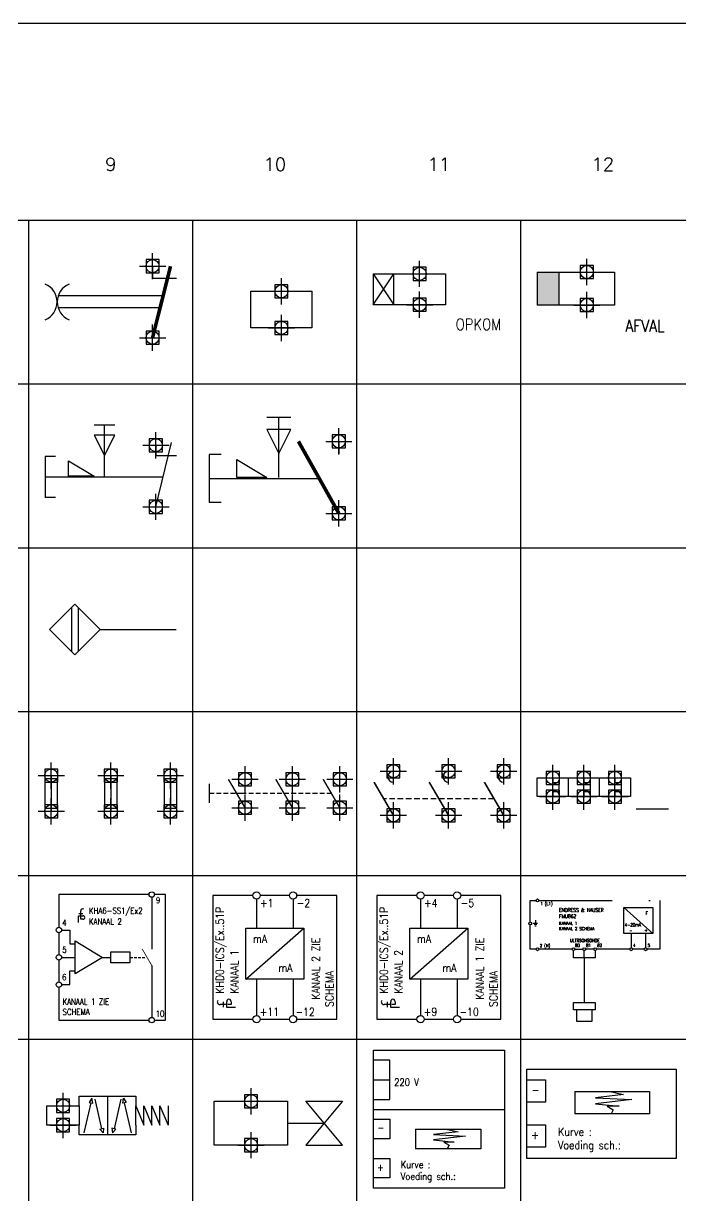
# Model space of a CAD drawing. Extents: x -7 to 200, y -18 to 300.
# Drawn here: x 99.6 to 149.7, y 210.6 to 300 of the extents above; entities that cross this region are included whole.
import ezdxf
from ezdxf.enums import TextEntityAlignment as Align

# ---------------------------------------------------------------- set-up
doc = ezdxf.new("R2010")
doc.units = 0
doc.header["$LTSCALE"] = 4
doc.header["$MEASUREMENT"] = 0
doc.header["$PDMODE"] = 98
doc.header["$PDSIZE"] = 1
for name, pattern in [('DASHDOT', [25.4, 12.7, -6.35, 0, -6.35]), ('DASHED', [18.75, 12.5, -6.25]), ('HIDDEN', [0.375, 0.25, -0.125])]:
    doc.linetypes.add(name, pattern=pattern)
doc.layers.get('0').update_dxf_attribs({"linetype": 'CONTINUOUS'})
for name, color, linetype in [('1', 7, 'CONTINUOUS'), ('10', 1, 'DASHED'), ('11', 3, 'DASHED'), ('12', 2, 'DASHED'), ('21', 8, 'DASHDOT'), ('3', 4, 'CONTINUOUS'), ('30', 8, 'CONTINUOUS'), ('9', 8, 'DASHED'), ('C', 7, 'CONTINUOUS'), ('GRID', 9, 'CONTINUOUS'), ('GROEF', 1, 'CONTINUOUS'), ('SCHEIDINGEN', 3, 'CONTINUOUS'), ('SYMB', 7, 'CONTINUOUS')]:
    doc.layers.add(name, color=color, linetype=linetype)
doc.styles.add('DINY', font='SIMPLEX', dxfattribs={"width": 0.95})
doc.styles.add('ROMANS', font='ROMANS', dxfattribs={"width": 0.85})
doc.styles.get("Standard").update_dxf_attribs({"font": 'simplex'})

# ---------------------------------------------------------------- blocks, each defined once
blk = doc.blocks.new('1')
blk = doc.blocks.new('KTAOOP')
at = {"layer": '1'}
for p, q in [((0, 6), (0, 5)), ((0, 5), (2, 5)), ((0.938, 3.5), (-7.921, 3.5)), ((0.67, 2.5), (-7.921, 2.5))]:
    blk.add_line(p, q, dxfattribs=at)
at = {"layer": '1', "const_width": 0.3}
blk.add_lwpolyline([(0, 0), (1.508, 6)], dxfattribs=at)
at = {"layer": '1'}
for centre, start, end in [((-9.625, 3), 292.61986, 67.38014), ((-6.375, 3), 112.61986, 247.38014)]:
    blk.add_arc(centre, 1.625, start, end, dxfattribs=at)
at = {"layer": 'C', "color": 1}
blk.add_point((0, 6), dxfattribs=at)
at = {"layer": 'C', "color": 2}
blk.add_point((0, 0), dxfattribs=at)
at = {"flags": 1}
blk.add_attdef('SYMBTYPE', (0, 0), '', height=0.2, dxfattribs=at)
at = {"layer": '10', "style": 'DINY', "width": 0.95}
for tag, p in [('T2', (-1, 5.819)), ('T1', (-1, -2.41))]:
    blk.add_attdef(tag, text='', height=2.2, dxfattribs=at).set_placement(p, align=Align.RIGHT)
at = {"layer": '11', "style": 'ROMANS', "width": 0.85}
blk.add_attdef('LOCCODE', (3.185, 6.278), '', height=3.2, dxfattribs=at)
at = {"layer": '12', "style": 'DINY', "width": 0.95}
blk.add_attdef('MATCODE', (3, 1.5), '', height=3.2, dxfattribs=at)
blk = doc.blocks.new('KSP')
at = {"layer": '3'}
for p, q in [((-5, 0), (5, 0)), ((-5, -6), (-5, 0)), ((5, 0), (5, -6)), ((5, -6), (-5, -6))]:
    blk.add_line(p, q, dxfattribs=at)
at = {"layer": 'C', "color": 1}
blk.add_point((0, 0), dxfattribs=at)
at = {"layer": 'C', "color": 2}
blk.add_point((0, -6), dxfattribs=at)
at = {"flags": 1}
blk.add_attdef('SYMBTYPE', (0, 0), '', height=0.2, dxfattribs=at)
at = {"layer": '10', "style": 'DINY', "width": 0.95}
for tag, p in [('T2', (-1, 1)), ('T1', (-1, -9))]:
    blk.add_attdef(tag, text='', height=2.2, dxfattribs=at).set_placement(p, align=Align.RIGHT)
at = {"layer": '11', "style": 'ROMANS', "width": 0.85}
blk.add_attdef('LOCCODE', (7.86, 0.88), '', height=3.2, dxfattribs=at)
at = {"layer": '12', "style": 'DINY', "width": 0.95}
blk.add_attdef('MATCODE', (7, -4), '', height=3.2, dxfattribs=at)
blk = doc.blocks.new('KSPOK')
at = {"layer": '1'}
for p, q in [((-9, 6), (-5, 0)), ((-9, 0), (-5, 6)), ((-5, 0), (-5, 6))]:
    blk.add_line(p, q, dxfattribs=at)
at = {"layer": '3'}
for p, q in [((-9, 6), (5, 6)), ((-9, 6), (-9, 0)), ((5, 6), (5, 0)), ((5, 0), (-9, 0))]:
    blk.add_line(p, q, dxfattribs=at)
at = {"layer": 'C', "color": 1}
blk.add_point((0, 6), dxfattribs=at)
at = {"layer": 'C', "color": 2}
blk.add_point((0, 0), dxfattribs=at)
at = {"flags": 1}
blk.add_attdef('SYMBTYPE', (0, 0), '', height=0.2, dxfattribs=at)
at = {"layer": '1', "style": 'ROMANS', "width": 0.85}
blk.add_text('OPKOM', height=2.2, dxfattribs=at).set_placement((6.98, -4.9))
at = {"layer": '1', "style": 'DINY', "width": 0.95}
blk.add_attdef('TIJD', (7, -1.5), '', height=2.2, dxfattribs=at)
at = {"layer": '10', "style": 'DINY', "width": 0.95}
for tag, p in [('T2', (-1, 7)), ('T1', (-1, -3))]:
    blk.add_attdef(tag, text='', height=2.2, dxfattribs=at).set_placement(p, align=Align.RIGHT)
at = {"layer": '11', "style": 'ROMANS', "width": 0.85}
blk.add_attdef('LOCCODE', (7.02, 6.9), '', height=3.2, dxfattribs=at)
at = {"layer": '12', "style": 'DINY', "width": 0.95}
blk.add_attdef('MATCODE', (7, 2), '', height=3.2, dxfattribs=at)
blk = doc.blocks.new('KSPAF')
at = {"layer": '1'}
blk.add_line((-5, 0), (-5, 6), dxfattribs=at)
blk.add_solid([(-9, 6), (-5, 6), (-9, 0), (-5, 0)], dxfattribs=at)
at = {"layer": '3'}
for p, q in [((-9, 6), (5, 6)), ((-9, 6), (-9, 0)), ((5, 6), (5, 0)), ((5, 0), (-9, 0))]:
    blk.add_line(p, q, dxfattribs=at)
at = {"layer": 'C', "color": 1}
blk.add_point((0, 6), dxfattribs=at)
at = {"layer": 'C', "color": 2}
blk.add_point((0, 0), dxfattribs=at)
at = {"flags": 1}
blk.add_attdef('SYMBTYPE', (0, 0), '', height=0.2, dxfattribs=at)
at = {"layer": '1', "style": 'ROMANS', "width": 0.85}
blk.add_text('AFVAL', height=2.2, dxfattribs=at).set_placement((6.98, -4.9))
at = {"layer": '1', "style": 'DINY', "width": 0.95}
blk.add_attdef('TIJD', (7, -1.5), '', height=2.2, dxfattribs=at)
at = {"layer": '10', "style": 'DINY', "width": 0.95}
for tag, p in [('T2', (-1, 7)), ('T1', (-1, -3))]:
    blk.add_attdef(tag, text='', height=2.2, dxfattribs=at).set_placement(p, align=Align.RIGHT)
at = {"layer": '11', "style": 'ROMANS', "width": 0.85}
blk.add_attdef('LOCCODE', (7.02, 6.9), '', height=3.2, dxfattribs=at)
at = {"layer": '12', "style": 'DINY', "width": 0.95}
blk.add_attdef('MATCODE', (7, 2), '', height=3.2, dxfattribs=at)
blk = doc.blocks.new('DNGV')
at = {"layer": '1'}
for p, q in [((-6, 8), (-4, 8)), ((-4, 7), (-6, 7)), ((-6, 7), (-5, 5)), ((-5, 5), (-4, 7)), ((0, 0), (1.51, 6.28)), ((0, 6), (0, 5)), ((0, 5), (2, 5)), ((-8.5, 4.5), (-6, 3)), ((-8.5, 3), (-8.5, 4.5)), ((-10.78, 2.91), (0.64, 2.91)), ((-6, 3), (-8.5, 3))]:
    blk.add_line(p, q, dxfattribs=at)
at = {"layer": '3'}
for p, q in [((-10.78, 4.91), (-10.78, 0.91)), ((-9.78, 4.91), (-10.78, 4.91)), ((-9.78, 0.91), (-10.78, 0.91))]:
    blk.add_line(p, q, dxfattribs=at)
at = {"layer": '9'}
blk.add_line((-5, 3), (-5, 8), dxfattribs=at)
at = {"layer": 'C', "color": 1}
blk.add_point((0, 6), dxfattribs=at)
at = {"layer": 'C', "color": 2}
blk.add_point((0, 0), dxfattribs=at)
at = {"flags": 1}
blk.add_attdef('SYMBTYPE', (0, 0), '', height=0.2, dxfattribs=at)
at = {"layer": '10', "style": 'DINY', "width": 0.95}
for tag, p in [('T2', (-1, 7)), ('T1', (-1, -3))]:
    blk.add_attdef(tag, text='', height=2.2, dxfattribs=at).set_placement(p, align=Align.RIGHT)
at = {"layer": '11', "style": 'ROMANS', "width": 0.85}
blk.add_attdef('LOCCODE', (4.07, 6.24), '', height=3.2, dxfattribs=at)
at = {"layer": '12', "style": 'DINY', "width": 0.95}
blk.add_attdef('MATCODE', (3, 1.5), '', height=3.2, dxfattribs=at)
blk = doc.blocks.new('DNOV')
at = {"layer": '1'}
for p, q in [((-6, 8), (-4, 8)), ((-4, 7), (-6, 7)), ((-6, 7), (-5, 5)), ((-5, 5), (-4, 7)), ((0, 6), (0, 5)), ((-8.5, 4.5), (-6, 3)), ((-8.5, 3), (-8.5, 4.5)), ((-6, 3), (-8.5, 3)), ((-10.782, 2.909), (-1.631, 2.909))]:
    blk.add_line(p, q, dxfattribs=at)
at = {"layer": '1', "const_width": 0.3}
blk.add_lwpolyline([(0, 0), (-3.363, 5.997)], dxfattribs=at)
at = {"layer": '3'}
for p, q in [((-10.782, 4.909), (-10.782, 0.909)), ((-9.782, 4.909), (-10.782, 4.909)), ((-9.782, 0.909), (-10.782, 0.909))]:
    blk.add_line(p, q, dxfattribs=at)
at = {"layer": '9'}
blk.add_line((-5, 3), (-5, 8), dxfattribs=at)
at = {"layer": 'C', "color": 1}
blk.add_point((0, 6), dxfattribs=at)
at = {"layer": 'C', "color": 2}
blk.add_point((0, 0), dxfattribs=at)
at = {"flags": 1}
blk.add_attdef('SYMBTYPE', (0, 0), '', height=0.2, dxfattribs=at)
at = {"layer": '10', "style": 'DINY', "width": 0.95}
for tag, p in [('T2', (-1, 7)), ('T1', (-1, -3))]:
    blk.add_attdef(tag, text='', height=2.2, dxfattribs=at).set_placement(p, align=Align.RIGHT)
at = {"layer": '11', "style": 'ROMANS', "width": 0.85}
blk.add_attdef('LOCCODE', (4.074, 6.243), '', height=3.2, dxfattribs=at)
at = {"layer": '12', "style": 'DINY', "width": 0.95}
blk.add_attdef('MATCODE', (3, 1.5), '', height=3.2, dxfattribs=at)
blk = doc.blocks.new('BNAD')
at = {"layer": '1'}
for p, q in [((-10.35, 2.16), (-10.35, -2.15)), ((-9.68, 2.16), (-9.68, -2.18))]:
    blk.add_line(p, q, dxfattribs=at)
at = {"layer": '3'}
for p, q in [((-10, 2.5), (-12.5, 0)), ((-7.5, 0), (-10, 2.5)), ((-12.5, 0), (-10, -2.5)), ((-10, -2.5), (-7.5, 0))]:
    blk.add_line(p, q, dxfattribs=at)
at = {"layer": '9'}
blk.add_line((-7.5, 0), (0, 0), dxfattribs=at)
at = {"flags": 1}
blk.add_attdef('SYMBTYPE', (0, 0), '', height=0.2, dxfattribs=at)
blk = doc.blocks.new('ZEK3')
at = {"layer": '1'}
for p, q in [((-20, 6), (-20, 0)), ((-10, 6), (-10, 0)), ((0, 6), (0, 0)), ((-21, 5.5), (-19, 5.5)), ((-21, 0.5), (-21, 5.5)), ((-19, 5.5), (-19, 0.5)), ((-11, 0.5), (-11, 5.5)), ((-11, 5.5), (-9, 5.5)), ((-9, 5.5), (-9, 0.5)), ((-1, 0.5), (-1, 5.5)), ((-1, 5.5), (1, 5.5)), ((1, 5.5), (1, 0.5)), ((-19, 0.5), (-21, 0.5)), ((-9, 0.5), (-11, 0.5)), ((1, 0.5), (-1, 0.5))]:
    blk.add_line(p, q, dxfattribs=at)
at = {"layer": 'C', "color": 1}
blk.add_point((-20, 6), dxfattribs=at)
at = {"layer": 'C', "color": 3}
blk.add_point((-10, 6), dxfattribs=at)
at = {"layer": 'C', "color": 5}
blk.add_point((0, 6), dxfattribs=at)
at = {"layer": 'C', "color": 2}
blk.add_point((-20, 0), dxfattribs=at)
at = {"layer": 'C', "color": 4}
blk.add_point((-10, 0), dxfattribs=at)
at = {"layer": 'C', "color": 6}
blk.add_point((0, 0), dxfattribs=at)
at = {"flags": 1}
blk.add_attdef('SYMBTYPE', (0, 0), '', height=0.2, dxfattribs=at)
at = {"layer": '1', "style": 'DINY', "width": 0.95}
blk.add_attdef('ZEKVAL', (3, -1), '', height=2.2, dxfattribs=at)
at = {"layer": '11', "style": 'ROMANS', "width": 0.85}
blk.add_attdef('LOCCODE', (2.78, 7.66), '', height=3.2, dxfattribs=at)
at = {"layer": '12', "style": 'DINY', "width": 0.95}
blk.add_attdef('MATCODE', (3, 2.5), '', height=3.2, dxfattribs=at)
blk = doc.blocks.new('SCHAK3')
at = {"layer": '1'}
blk.add_line((-27.54, -0.95), (-27.54, -4.95), dxfattribs=at)
at = {"layer": '1', "linetype": 'HIDDEN'}
for p, q in [((-27.54, -2.95), (-20, -2.95)), ((-1.73, -3), (-21.73, -3))]:
    blk.add_line(p, q, dxfattribs=at)
at = {"layer": '1', "const_width": 0.3}
for points in [[(-20, -6), (-23.51, 0.02)], [(-10, -6), (-13.51, 0.02)], [(0, -6), (-3.51, 0.02)]]:
    blk.add_lwpolyline(points, dxfattribs=at)
at = {"layer": 'C', "color": 1}
blk.add_point((-20, 0.02), dxfattribs=at)
at = {"layer": 'C', "color": 3}
blk.add_point((-10, 0.02), dxfattribs=at)
at = {"layer": 'C', "color": 5}
blk.add_point((0, 0.02), dxfattribs=at)
at = {"layer": 'C', "color": 2}
blk.add_point((-20, -6), dxfattribs=at)
at = {"layer": 'C', "color": 4}
blk.add_point((-10, -6), dxfattribs=at)
at = {"layer": 'C', "color": 6}
blk.add_point((0, -6), dxfattribs=at)
at = {"flags": 1}
blk.add_attdef('SYMBTYPE', (0, 0), '', height=0.2, dxfattribs=at)
at = {"layer": '11', "style": 'ROMANS', "width": 0.85}
blk.add_attdef('LOCCODE', (3.66, 0.75), '', height=3.2, dxfattribs=at)
at = {"layer": '12', "style": 'DINY', "width": 0.95}
blk.add_attdef('MATCODE', (3, -4.5), '', height=3.2, dxfattribs=at)
blk = doc.blocks.new('KONT3')
at = {"layer": '1', "linetype": 'HIDDEN'}
blk.add_line((-1.73, 3), (-21.73, 3), dxfattribs=at)
at = {"layer": '1', "const_width": 0.3}
for points in [[(-20, 0), (-23.51, 6.02)], [(-10, 0), (-13.51, 6.02)], [(0, 0), (-3.51, 6.02)]]:
    blk.add_lwpolyline(points, dxfattribs=at)
at = {"layer": '1'}
for centre in [(-20, 7), (-10, 7), (0, 7)]:
    blk.add_arc(centre, 1, 90, 270, dxfattribs=at)
at = {"layer": 'C', "color": 1}
blk.add_point((-20, 8), dxfattribs=at)
at = {"layer": 'C', "color": 3}
blk.add_point((-10, 8), dxfattribs=at)
at = {"layer": 'C', "color": 5}
blk.add_point((0, 8), dxfattribs=at)
at = {"layer": 'C', "color": 2}
blk.add_point((-20, 0), dxfattribs=at)
at = {"layer": 'C', "color": 4}
blk.add_point((-10, 0), dxfattribs=at)
at = {"layer": 'C', "color": 6}
blk.add_point((0, 0), dxfattribs=at)
at = {"flags": 1}
blk.add_attdef('SYMBTYPE', (0, 0), '', height=0.2, dxfattribs=at)
at = {"layer": '10', "style": 'DINY', "width": 0.95}
for tag, p in [('T6', (-22, 7)), ('T5', (-12, 7)), ('T4', (-2, 7)), ('T3', (-22, -3)), ('T2', (-12, -3)), ('T1', (-2, -3))]:
    blk.add_attdef(tag, text='', height=2.2, dxfattribs=at).set_placement(p, align=Align.RIGHT)
at = {"layer": '11', "style": 'ROMANS', "width": 0.85}
blk.add_attdef('LOCCODE', (3.66, 6.75), '', height=3.2, dxfattribs=at)
at = {"layer": '12', "style": 'DINY', "width": 0.95}
blk.add_attdef('MATCODE', (3, 1.5), '', height=3.2, dxfattribs=at)
blk = doc.blocks.new('THERMIEK')
at = {"layer": '1'}
for p, q in [((-25, 6), (5, 6)), ((-25, 0), (-25, 6)), ((-20, 6), (-20, 4.5)), ((-20, 4.5), (-18, 4.5)), ((-18, 4.5), (-18, 1.5)), ((-15, 6), (-15, 0)), ((-10, 6), (-10, 4.5)), ((-10, 4.5), (-8, 4.5)), ((-8, 4.5), (-8, 1.5)), ((-5, 0), (-5, 6)), ((0, 6), (0, 4.5)), ((0, 4.5), (2, 4.5)), ((2, 4.5), (2, 1.5)), ((5, 6), (5, 0)), ((5, 0), (-25, 0)), ((-18, 1.5), (-20, 1.5)), ((-20, 1.5), (-20, 0)), ((-8, 1.5), (-10, 1.5)), ((-10, 1.5), (-10, 0)), ((2, 1.5), (0, 1.5)), ((0, 1.5), (0, 0)), ((6.8, -4), (17.2, -4))]:
    blk.add_line(p, q, dxfattribs=at)
at = {"layer": 'C', "color": 1}
blk.add_point((-20, 6), dxfattribs=at)
at = {"layer": 'C', "color": 3}
blk.add_point((-10, 6), dxfattribs=at)
at = {"layer": 'C', "color": 5}
blk.add_point((0, 6), dxfattribs=at)
at = {"layer": 'C', "color": 2}
blk.add_point((-20, 0), dxfattribs=at)
at = {"layer": 'C', "color": 4}
blk.add_point((-10, 0), dxfattribs=at)
at = {"layer": 'C', "color": 6}
blk.add_point((0, 0), dxfattribs=at)
at = {"flags": 1}
blk.add_attdef('SYMBTYPE', (0, 0), '', height=0.2, dxfattribs=at)
at = {"layer": '1', "style": 'ROMANS', "width": 0.85}
for tag, p in [('NOMINALESTROOM', (12, -2)), ('INSTELBEREIK', (12, -6))]:
    blk.add_attdef(tag, text='', height=2.2, dxfattribs=at).set_placement(p, align=Align.MIDDLE)
at = {"layer": '10', "style": 'DINY', "width": 0.95}
for tag, p in [('T6', (-22, 7)), ('T5', (-12, 7)), ('T4', (-2, 7)), ('T3', (-22, -3)), ('T2', (-12, -3)), ('T1', (-2, -3))]:
    blk.add_attdef(tag, text='', height=2.2, dxfattribs=at).set_placement(p, align=Align.RIGHT)
at = {"layer": '11', "style": 'ROMANS', "width": 0.85}
blk.add_attdef('LOCCODE', (7.4, 6.74), '', height=3.2, dxfattribs=at)
at = {"layer": '12', "style": 'DINY', "width": 0.95}
blk.add_attdef('MATCODE', (7, 1.5), '', height=3.2, dxfattribs=at)
blk = doc.blocks.new('REL7')
at = {"layer": '1'}
for p, q in [((0, -2), (0, -21)), ((-33, -14), (-30, -14)), ((-30, -14), (-30, -19)), ((-30, -19), (-28, -19)), ((-28, -30), (-28, -18)), ((-28, -18), (-18, -24)), ((-33, -24), (-28, -24)), ((-18, -24), (-28, -30)), ((-18, -24), (-15, -24)), ((-15, -22), (-8, -22)), ((-15, -26), (-15, -22)), ((-8, -22), (-8, -26)), ((-30, -34), (-30, -29)), ((-30, -29), (-28, -29)), ((-8, -26), (-15, -26)), ((0, -27), (0, -46)), ((-33, -34), (-30, -34))]:
    blk.add_line(p, q, dxfattribs=at)
at = {"layer": '1', "linetype": 'HIDDEN'}
blk.add_line((-8, -24), (-2, -24), dxfattribs=at)
at = {"layer": '1', "const_width": 0.3}
blk.add_lwpolyline([(0, -27), (-3.53, -20.92)], dxfattribs=at)
at = {"layer": '1'}
for centre in [(0, -1), (-34, -14), (-34, -24), (-34, -34), (0, -47)]:
    blk.add_circle(centre, 1, dxfattribs=at)
at = {"layer": '21'}
for p, q in [((-1, -1), (-34, -1)), ((-34, -1), (-34, -13)), ((5, -1), (1, -1)), ((5, -47), (5, -1)), ((-34, -15), (-34, -23)), ((-34, -25), (-34, -33)), ((-34, -35), (-34, -47)), ((-34, -47), (-1, -47)), ((1, -47), (5, -47))]:
    blk.add_line(p, q, dxfattribs=at)
at = {"layer": '3'}
for p, q in [((-26.67, -7.93), (-25.2, -7.93)), ((-26, -8.55), (-26, -7.02)), ((-26.81, -11.2), (-26.81, -8.8)), ((-26.81, -8.8), (-25.25, -8.8)), ((-26, -10), (-26, -9.06)), ((-25.25, -10), (-26, -10))]:
    blk.add_line(p, q, dxfattribs=at)
for centre, radius, start, end in [((-25.26, -6.94), 0.745, 58.1063, 186.3882), ((-25.14, -9.4), 0.61, 259.4631, 100.5369)]:
    blk.add_arc(centre, radius, start, end, dxfattribs=at)
at = {"flags": 1}
blk.add_attdef('SYMBTYPE', (0, 0), '', height=0.2, dxfattribs=at)
at = {"layer": '1', "width": 0.85}
for s, p in [('9', (1.54, -4.17)), ('KHA6-SS1/Ex2', (-23, -8)), ('4', (-32.78, -12.47)), ('KANAAL 2', (-23, -12)), ('5', (-32.77, -22.33)), ('6', (-32.83, -32.35)), ('SCHEMA', (-32.66, -45.11)), ('KANAAL 1 ZIE', (-32.66, -41.34)), ('10', (1.4, -45.75))]:
    blk.add_text(s, height=2.2, dxfattribs=at).set_placement(p)
blk.add_attdef('SCHEMANR', (-18.68, -45.22), '', height=2.2, dxfattribs=at)
at = {"layer": '11', "style": 'ROMANS', "width": 0.85}
blk.add_attdef('LOCCODE', (6.43, -6.41), '', height=3.2, dxfattribs=at)
at = {"layer": '12', "style": 'DINY', "width": 0.95}
blk.add_attdef('MATCODE', (6.97, -10.88), '', height=3.2, dxfattribs=at)
blk = doc.blocks.new('REL8')
at = {"layer": '1'}
for p, q in [((-10, -2), (-10, -10)), ((0, -2), (0, -10)), ((-13, -24), (3, -10)), ((-13, -10), (3, -10)), ((-13, -24), (-13, -10)), ((3, -10), (3, -24)), ((3, -24), (-13, -24)), ((-10, -24), (-10, -34)), ((0, -24), (0, -34))]:
    blk.add_line(p, q, dxfattribs=at)
for centre in [(-10, -1), (0, -1), (-10, -35), (0, -35)]:
    blk.add_circle(centre, 1, dxfattribs=at)
at = {"layer": '21'}
for p, q in [((-22, -1), (-22, -35)), ((-11, -1), (-22, -1)), ((-1, -1), (-9, -1)), ((12, -1), (1, -1)), ((12, -35), (12, -1)), ((-22, -35), (-11, -35)), ((-9, -35), (-1, -35)), ((1, -35), (12, -35))]:
    blk.add_line(p, q, dxfattribs=at)
at = {"layer": '3'}
for p, q in [((-18.45, -31), (-19.98, -31)), ((-19.07, -31.67), (-19.07, -30.2)), ((-18.2, -31.81), (-18.2, -30.25)), ((-15.8, -31.81), (-18.2, -31.81)), ((-17, -31), (-17.94, -31)), ((-17, -30.25), (-17, -31))]:
    blk.add_line(p, q, dxfattribs=at)
for centre, radius, start, end in [((-20.06, -30.26), 0.745, 148.1063, 276.3882), ((-17.6, -30.14), 0.61, 349.4631, 190.5369)]:
    blk.add_arc(centre, radius, start, end, dxfattribs=at)
at = {"flags": 1}
blk.add_attdef('SYMBTYPE', (0, 0), '', height=0.2, dxfattribs=at)
at = {"layer": '1', "width": 0.85}
for s, p in [('+1', (-9.08, -4.17)), ('-2', (1.02, -4.17)), ('mA', (-11, -14)), ('mA', (-4, -22)), ('+11', (-9.12, -34.07)), ('-12', (0.68, -34.09))]:
    blk.add_text(s, height=2.2, dxfattribs=at).set_placement(p)
for s, p in [('KHD0-ICS/Ex..51P', (-19, -28)), ('KANAAL 2 ZIE', (7.34, -29.66)), ('KANAAL 1', (-15, -28)), ('SCHEMA', (11.11, -31.66))]:
    blk.add_text(s, height=2.2, rotation=90, dxfattribs=at).set_placement(p)
blk.add_attdef('SCHEMANR', (11.22, -17.68), '', height=2.2, rotation=90, dxfattribs=at)
at = {"layer": '11', "style": 'ROMANS', "width": 0.85}
blk.add_attdef('LOCCODE', (13.43, -6.41), '', height=3.2, dxfattribs=at)
at = {"layer": '12', "style": 'DINY', "width": 0.95}
blk.add_attdef('MATCODE', (13.97, -10.88), '', height=3.2, dxfattribs=at)
blk = doc.blocks.new('REL9')
at = {"layer": '1'}
for p, q in [((-10, -2), (-10, -10)), ((0, -2), (0, -10)), ((-13, -10), (3, -10)), ((-13, -24), (3, -10)), ((-13, -24), (-13, -10)), ((3, -10), (3, -24)), ((3, -24), (-13, -24)), ((-10, -24), (-10, -34)), ((0, -24), (0, -34))]:
    blk.add_line(p, q, dxfattribs=at)
for centre in [(-10, -1), (0, -1), (-10, -35), (0, -35)]:
    blk.add_circle(centre, 1, dxfattribs=at)
at = {"layer": '21'}
for p, q in [((-22, -1), (-22, -35)), ((-11, -1), (-22, -1)), ((-1, -1), (-9, -1)), ((12, -1), (1, -1)), ((12, -35), (12, -1)), ((-22, -35), (-11, -35)), ((-9, -35), (-1, -35)), ((1, -35), (12, -35))]:
    blk.add_line(p, q, dxfattribs=at)
at = {"layer": '3'}
for p, q in [((-18.45, -31), (-19.98, -31)), ((-19.07, -31.67), (-19.07, -30.2)), ((-18.2, -31.81), (-18.2, -30.25)), ((-15.8, -31.81), (-18.2, -31.81)), ((-17, -31), (-17.94, -31)), ((-17, -30.25), (-17, -31))]:
    blk.add_line(p, q, dxfattribs=at)
for centre, radius, start, end in [((-20.06, -30.26), 0.745, 148.1063, 276.3882), ((-17.6, -30.14), 0.61, 349.4631, 190.5369)]:
    blk.add_arc(centre, radius, start, end, dxfattribs=at)
at = {"flags": 1}
blk.add_attdef('SYMBTYPE', (0, 0), '', height=0.2, dxfattribs=at)
at = {"layer": '1', "width": 0.85}
for s, p in [('+4', (-9.08, -4.17)), ('-5', (1.02, -4.17)), ('mA', (-11, -14)), ('mA', (-4, -22)), ('+9', (-9.12, -34.07)), ('-10', (0.68, -34.09))]:
    blk.add_text(s, height=2.2, dxfattribs=at).set_placement(p)
for s, p in [('KHD0-ICS/Ex..51P', (-19, -28)), ('KANAAL 1 ZIE', (7.34, -29.66)), ('KANAAL 2', (-15, -28)), ('SCHEMA', (11.11, -31.66))]:
    blk.add_text(s, height=2.2, rotation=90, dxfattribs=at).set_placement(p)
blk.add_attdef('SCHEMANR', (11.22, -17.68), '', height=2.2, rotation=90, dxfattribs=at)
at = {"layer": '11', "style": 'ROMANS', "width": 0.85}
blk.add_attdef('LOCCODE', (13.43, -6.41), '', height=3.2, dxfattribs=at)
at = {"layer": '12', "style": 'DINY', "width": 0.95}
blk.add_attdef('MATCODE', (13.97, -10.88), '', height=3.2, dxfattribs=at)
blk = doc.blocks.new('REL10')
at = {"layer": '1'}
for p, q in [((-5, 30), (15, 12)), ((-67.87, 19.24), (-64.87, 19.24)), ((-65.37, 18.24), (-67.37, 18.24)), ((-66.87, 17.24), (-65.87, 17.24)), ((-66.37, 21.24), (-66.37, 19.24)), ((0, 12), (0, 2)), ((10, 12), (10, 2)), ((-40, -5), (-40, 0)), ((-32.49, -5), (-32.49, 0.04)), ((-25, 0), (-25, -5)), ((-25, -5), (-40, -5))]:
    blk.add_line(p, q, dxfattribs=at)
for centre in [(-65, 35), (-70, 19), (-65, 1), (-40, 1), (-32.5, 1), (-25, 1), (0, 1), (10, 1)]:
    blk.add_circle(centre, 1, dxfattribs=at)
at = {"layer": '21'}
for p, q in [((-70, 20), (-70, 35)), ((-70, 35), (-66, 35)), ((-64, 35), (20, 35)), ((20, 35), (20, 1)), ((-70, 1), (-70, 18)), ((-66, 1), (-70, 1)), ((-41, 1), (-64, 1)), ((-39, 1), (-33.38, 1)), ((-26, 1), (-31.44, 1)), ((-1, 1), (-24, 1)), ((9, 1), (1, 1)), ((20, 1), (11, 1))]:
    blk.add_line(p, q, dxfattribs=at)
at = {"layer": '3'}
for p, q in [((-5, 12), (-5, 30)), ((-5, 30), (15, 30)), ((15, 30), (15, 12)), ((15, 12), (-5, 12)), ((-32.49, -5), (-32.49, -35.94)), ((-40, -36), (-25, -36)), ((-40, -41), (-40, -36)), ((-25, -36), (-25, -41)), ((-25, -41), (-40, -41)), ((-38, -41), (-38, -49)), ((-27, -49), (-27, -41)), ((-38, -49), (-27, -49))]:
    blk.add_line(p, q, dxfattribs=at)
at = {"flags": 1}
blk.add_attdef('SYMBTYPE', (0, 0), '', height=0.2, dxfattribs=at)
at = {"layer": '1', "width": 0.85}
for s, height, p in [('1 (L1)', 2.2, (-62.98, 31.57)), ('ENDRESS & HAUSER', 2.5, (-50, 27)), ('FMU862', 2.5, (-50, 22.71)), ('F', 2.2, (10.09, 24.96)), ('KANAAL 1', 2.2, (-50, 18)), ('KANAAL 2 SCHEMA', 2.2, (-50, 14.23)), ('ULTRSONSONDE', 2.2, (-42.5, 6)), ('-', 2.2, (-1.35, 12.85)), ('+', 2.2, (9.24, 13.19)), ('2 (N)', 2.2, (-63.39, 2.41)), ('80', 2.2, (-38.91, 2.61)), ('81', 2.2, (-31.22, 2.61)), ('82', 2.2, (-23.54, 2.61)), ('4', 2.2, (1.28, 2.61)), ('5', 2.2, (11.46, 2.61))]:
    blk.add_text(s, height=height, dxfattribs=at).set_placement(p)
blk.add_attdef('SCHEMANR', (-20.3, 14.21), '', height=2.2, dxfattribs=at)
at = {"layer": '10', "width": 0.85}
blk.add_text('4-20mA', height=2.2, dxfattribs=at).set_placement((-4.48, 16.91))
at = {"layer": '3', "width": 0.85}
blk.add_attdef('MATCODE', (25, 31), '', height=3.2, dxfattribs=at)
blk = doc.blocks.new('VENT32-E')
at = {"layer": '1'}
for p, q in [((5, 3), (22.5, 3)), ((5, 0), (5, 3)), ((6.51, -8.4), (8.71, 0.9)), ((8.94, 2.37), (8.12, 1.04)), ((8.12, 1.04), (9.19, 0.79)), ((9.19, 0.79), (8.94, 2.37)), ((9.86, 2.05), (11.9, -7.15)), ((13.75, 3), (13.75, -9)), ((17.83, 2.05), (15.79, -7.15)), ((18.5, 0.79), (18.75, 2.37)), ((19.57, 1.04), (18.5, 0.79)), ((18.75, 2.37), (19.57, 1.04)), ((21.18, -8.4), (18.98, 0.9)), ((22.5, 3), (22.5, 0)), ((22.5, 0), (25, -6)), ((22.5, -6), (22.5, 0)), ((25, 0), (27.5, -6)), ((25, -6), (25, 0)), ((27.5, -6), (27.5, 0)), ((27.5, 0), (30, -6)), ((30, 0), (32.5, -6)), ((30, -6), (30, 0)), ((32.5, 0), (32.5, -6)), ((5, -9), (5, -6)), ((11.39, -7.22), (12.56, -6.94)), ((12.41, -8.42), (11.39, -7.22)), ((12.56, -6.94), (12.41, -8.42)), ((16.31, -7.22), (15.13, -6.94)), ((15.13, -6.94), (15.28, -8.42)), ((15.28, -8.42), (16.31, -7.22)), ((22.5, -6), (22.5, -9)), ((22.5, -9), (5, -9))]:
    blk.add_line(p, q, dxfattribs=at)
at = {"layer": '3'}
for p, q in [((-5, -6), (-5, 0)), ((-5, 0), (5, 0)), ((5, 0), (5, -6)), ((5, -6), (-5, -6))]:
    blk.add_line(p, q, dxfattribs=at)
at = {"layer": 'C', "color": 1}
blk.add_point((0, 0), dxfattribs=at)
at = {"layer": 'C', "color": 2}
blk.add_point((0, -6), dxfattribs=at)
at = {"flags": 1}
blk.add_attdef('SYMBTYPE', (0, 0), '', height=0.2, dxfattribs=at)
at = {"layer": '12', "style": 'DINY', "width": 0.95}
blk.add_attdef('MATCODE', (7.98, 6.88), '', height=3.2, dxfattribs=at)
blk = doc.blocks.new('VENTELEK')
at = {"layer": '1'}
for p, q in [((12.5, 6), (7.5, 0)), ((7.5, 6), (12.5, 6)), ((10, 3), (7.5, 6)), ((5, 3), (10, 3)), ((12.5, 0), (10, 3)), ((7.5, 0), (12.5, 0))]:
    blk.add_line(p, q, dxfattribs=at)
at = {"layer": '3'}
for p, q in [((-5, 0), (-5, 6)), ((-5, 6), (5, 6)), ((5, 6), (5, 0)), ((5, 0), (-5, 0))]:
    blk.add_line(p, q, dxfattribs=at)
at = {"layer": 'C', "color": 1}
blk.add_point((0.05, 5.97), dxfattribs=at)
at = {"layer": 'C', "color": 2}
blk.add_point((0.05, -0.03), dxfattribs=at)
at = {"flags": 1}
blk.add_attdef('SYMBTYPE', (0, 0), '', height=0.2, dxfattribs=at)
at = {"layer": '12', "width": 0.85}
blk.add_attdef('MATCODE', (4.08, 8.53), '', height=3.2, dxfattribs=at)
at = {"layer": '30', "style": 'DINY', "width": 0.95}
for tag, p in [('T1', (-1, 7)), ('T2', (-1, -3))]:
    blk.add_attdef(tag, text='', height=2.2, dxfattribs=at).set_placement(p, align=Align.RIGHT)
blk = doc.blocks.new('INSCHRSP')
at = {"layer": '1'}
for p, q in [((5.03, 21.13), (0.03, 21.13)), ((5.03, 9.13), (5.03, 21.13)), ((0.03, 15.13), (5.03, 15.13)), ((0.03, 9.13), (5.03, 9.13)), ((0.03, 6.06), (40.03, 6.06)), ((0.03, 3.13), (5.03, 3.13)), ((5.03, 3.13), (5.03, -2.87)), ((5.03, -2.87), (0.03, -2.87)), ((25.88, -0.73), (18.35, -1.64)), ((18.35, -1.64), (28.16, -2.1)), ((28.16, -2.1), (18.35, -3.24)), ((18.35, -3.24), (24.74, -3.93)), ((22.68, -0.05), (25.88, -0.73)), ((24.74, -3.93), (21.54, -3.93)), ((21.54, -3.93), (23.14, -4.84)), ((23.14, -4.84), (22.68, -5.75)), ((0.03, -8.87), (5.03, -8.87)), ((5.03, -8.87), (5.03, -14.87)), ((5.03, -14.87), (0.03, -14.87))]:
    blk.add_line(p, q, dxfattribs=at)
at = {"layer": '3'}
for p, q in [((0.03, 24.13), (40.03, 24.13)), ((0.03, 6.13), (0.03, 24.13)), ((40.03, 24.13), (40.03, 6.13)), ((0.03, -17.94), (0.03, 6.06)), ((40.03, 6.06), (40.03, -17.94)), ((12.85, 0.06), (32.85, 0.06)), ((12.85, 0.06), (12.85, -5.94)), ((32.85, 0.06), (32.85, -5.94)), ((32.85, -5.94), (12.85, -5.94)), ((40.03, -17.94), (0.03, -17.94))]:
    blk.add_line(p, q, dxfattribs=at)
at = {"flags": 1}
blk.add_attdef('SYMBTYPE', (0, 0), '', height=0.2, dxfattribs=at)
at = {"layer": '1', "width": 0.85}
blk.add_attdef('&', (23.55, -11.87), '', height=2.2, dxfattribs=at)
at = {"layer": '10', "width": 0.85}
blk.add_text('220 V', height=2.2, dxfattribs=at).set_placement((6.39, 13.28))
at = {"layer": '10', "style": 'ROMANS', "width": 0.85}
for s, p in [('-', (1.31, -0.62)), ('Kurve :', (8.36, -11.87)), ('+', (1.15, -12.72)), ('Voeding sch.:', (8.36, -15.43))]:
    blk.add_text(s, height=2.2, dxfattribs=at).set_placement(p)
at = {"layer": '10', "width": 0.85}
blk.add_attdef('&', (30.19, -15.78), '', height=2.2, dxfattribs=at)
at = {"layer": '12', "width": 0.85}
blk.add_attdef('MATCODE', (46.05, -14.87), '', height=3.2, dxfattribs=at)
blk = doc.blocks.new('INSCHR')
at = {"layer": '1'}
for p, q in [((-0.03, 2.82), (4.97, 2.82)), ((4.97, 2.82), (4.97, -3.18)), ((25.81, -1.04), (18.29, -1.96)), ((18.29, -1.96), (28.09, -2.41)), ((28.09, -2.41), (18.29, -3.55)), ((22.62, -0.36), (25.81, -1.04)), ((4.97, -3.18), (-0.03, -3.18)), ((18.29, -3.55), (24.67, -4.24)), ((24.67, -4.24), (21.48, -4.24)), ((21.48, -4.24), (23.07, -5.15)), ((23.07, -5.15), (22.62, -6.06)), ((-0.03, -9.18), (4.97, -9.18)), ((4.97, -9.18), (4.97, -15.18)), ((4.97, -15.18), (-0.03, -15.18))]:
    blk.add_line(p, q, dxfattribs=at)
at = {"layer": '3'}
for p, q in [((-0.03, 5.74), (39.97, 5.74)), ((-0.03, -18.26), (-0.03, 5.74)), ((39.97, 5.74), (39.97, -18.26)), ((12.79, -0.26), (12.79, -6.26)), ((12.79, -0.26), (32.79, -0.26)), ((32.79, -0.26), (32.79, -6.26)), ((32.79, -6.26), (12.79, -6.26)), ((39.97, -18.26), (-0.03, -18.26))]:
    blk.add_line(p, q, dxfattribs=at)
at = {"flags": 1}
blk.add_attdef('SYMBTYPE', (0, 0), '', height=0.2, dxfattribs=at)
at = {"layer": '10', "style": 'ROMANS', "width": 0.85}
for s, p in [('-', (1.24, -0.93)), ('+', (1.08, -13.03)), ('Kurve :', (8.29, -12.18)), ('Voeding sch.:', (8.29, -15.74))]:
    blk.add_text(s, height=2.2, dxfattribs=at).set_placement(p)
at = {"layer": '10', "width": 0.85}
for p in [(23.48, -12.18), (30.12, -16.09)]:
    blk.add_attdef('&', p, '', height=2.2, dxfattribs=at)
at = {"layer": '12', "width": 0.85}
blk.add_attdef('MATCODE', (45.98, -15.18), '', height=3.2, dxfattribs=at)

msp = doc.modelspace()

# ---------------------------------------------------------------- linework, layer by layer
at = {"layer": 'GRID', "linetype": 'CONTINUOUS'}
for p, q in [((100, 72.5), (100, 285)), ((112.5, 72.5), (112.5, 285)), ((125, 72.5), (125, 285)), ((137.5, 72.5), (137.5, 285)), ((0, 272.5), (187.5, 272.5)), ((0, 260), (187.5, 260)), ((0, 247.5), (187.5, 247.5)), ((0, 235), (187.5, 235)), ((0, 222.5), (187.5, 222.5))]:
    msp.add_line(p, q, dxfattribs=at)
at = {"layer": 'GROEF'}
msp.add_line((200.5, 300), (-7, 300), dxfattribs=at)
at = {"layer": 'SCHEIDINGEN', "color": 9}
msp.add_line((2, 285), (185.5, 285), dxfattribs=at)

# ---------------------------------------------------------------- block references
at = {"layer": 'GRID', "linetype": 'CONTINUOUS'}
ref = msp.add_blockref('1', (106.25, 288.75), dxfattribs=at)
ref.add_attrib('NUMMER', '9', dxfattribs={"linetype": 'CONTINUOUS', "height": 1}).set_placement((106.25, 288.75), align=Align.CENTER)
ref = msp.add_blockref('1', (118.75, 288.75), dxfattribs=at)
ref.add_attrib('NUMMER', '10', dxfattribs={"linetype": 'CONTINUOUS', "height": 1}).set_placement((118.75, 288.75), align=Align.CENTER)
ref = msp.add_blockref('1', (131.25, 288.75), dxfattribs=at)
ref.add_attrib('NUMMER', '11', dxfattribs={"linetype": 'CONTINUOUS', "height": 1}).set_placement((131.25, 288.75), align=Align.CENTER)
ref = msp.add_blockref('1', (143.75, 288.75), dxfattribs=at)
ref.add_attrib('NUMMER', '12', dxfattribs={"linetype": 'CONTINUOUS', "height": 1}).set_placement((143.75, 288.75), align=Align.CENTER)
at = {"layer": 'SYMB', "linetype": 'CONTINUOUS'}
for name, p, xscale, yscale, zscale in [('KTAOOP', (109.432, 276.025), 0.9089156761149999, 0.9089156761149999, 0.9089156761149999), ('KSPOK', (129.789, 278.536), 0.393142092797044, 0.393142092797044, 0.393142092797044), ('KSPAF', (142.53, 278.516), 0.419795794290842, 0.419795794290842, 0.419795794290842), ('KSP', (119.254, 279.562), 0.4650793250674, 0.4650793250674, 0.4650793250674), ('DNGV', (109.685, 263.122), 0.782145855585338, 0.782145855585338, 0.782145855585338), ('DNOV', (123.629, 262.621), 0.915918108299018, 0.915918108299018, 0.915918108299018), ('BNAD', (111.235, 253.766), 0.7719881208243656, 0.7719881208243656, 0.7719881208243656), ('ZEK3', (110.792, 239.889), 0.454110653353277, 0.454110653353277, 0.454110653353277), ('SCHAK3', (123.702, 242.327), 0.361136600134123, 0.361136600134123, 0.361136600134123), ('KONT3', (136.195, 239.584), 0.420389564869092, 0.420389564869092, 0.420389564869092), ('THERMIEK', (144.673, 241.014), 0.236919426833545, 0.236919426833545, 0.236919426833545), ('REL7', (109.373, 233.746), 0.208235893594606, 0.208235893594606, 0.208235893594606), ('REL8', (120.137, 233.745), 0.277506777613537, 0.277506777613537, 0.277506777613537), ('REL9', (132.637, 233.745), 0.277506777613537, 0.277506777613537, 0.277506777613537), ('REL10', (145.908, 229.251), 0.10985600443292, 0.10985600443292, 0.10985600443292), ('INSCHRSP', (126.251, 215.629), 0.249760858034163, 0.249760858034163, 0.249760858034163), ('INSCHR', (137.977, 218.591), 0.2844166716435776, 0.2844166716435776, 0.2844166716435776), ('VENT32-E', (102.612, 217.421), 0.2461411358198873, 0.2461411358198873, 0.2461411358198873), ('VENTELEK', (116.914, 214.431), 0.5592763378374508, 0.5592763378374508, 0.5592763378374508)]:
    msp.add_blockref(name, p, dxfattribs=dict(at, xscale=xscale, yscale=yscale, zscale=zscale))

doc.saveas('drawing.dxf')
